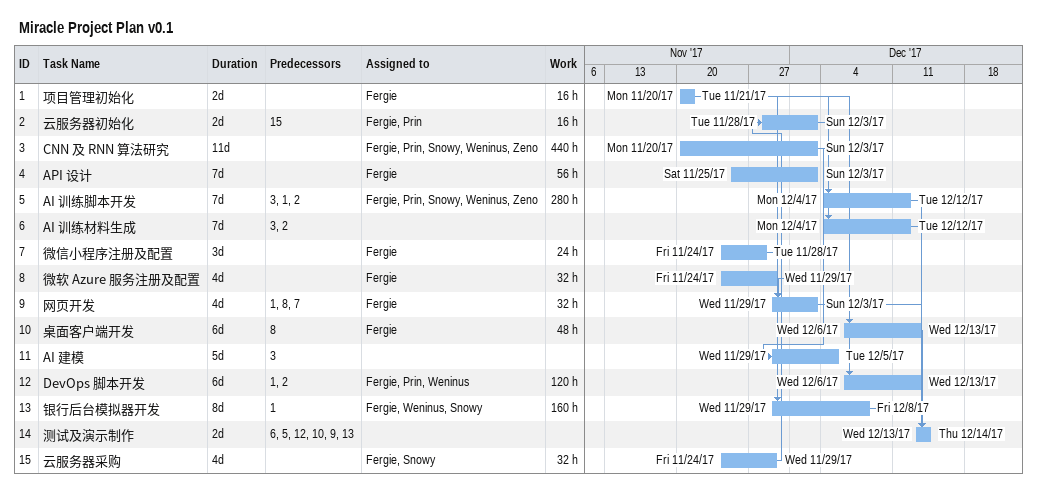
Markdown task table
Miracle Project Plan v0.1

| ID | Task | Duration | Start | Finish | Predecessors | Resources | Work (h) |
|---|---|---|---|---|---|---|---|
| 1 | 项目管理初始化 | 2d | 2017-11-20 | 2017-11-21 |  | Fergie | 16 |
| 2 | 云服务器初始化 | 2d | 2017-11-28 | 2017-12-03 | 15 | Fergie, Prin | 16 |
| 3 | CNN 及 RNN 算法研究 | 11d | 2017-11-20 | 2017-12-03 |  | Fergie, Prin, Snowy, Weninus, Zeno | 440 |
| 4 | API 设计 | 7d | 2017-11-25 | 2017-12-03 |  | Fergie | 56 |
| 5 | AI 训练脚本开发 | 7d | 2017-12-04 | 2017-12-12 | 3, 1, 2 | Fergie, Prin, Snowy, Weninus, Zeno | 280 |
| 6 | AI 训练材料生成 | 7d | 2017-12-04 | 2017-12-12 | 3, 2 |  |  |
| 7 | 微信小程序注册及配置 | 3d | 2017-11-24 | 2017-11-28 |  | Fergie | 24 |
| 8 | 微软 Azure 服务注册及配置 | 4d | 2017-11-24 | 2017-11-29 |  | Fergie | 32 |
| 9 | 网页开发 | 4d | 2017-11-29 | 2017-12-03 | 1, 8, 7 | Fergie | 32 |
| 10 | 桌面客户端开发 | 6d | 2017-12-06 | 2017-12-13 | 8 | Fergie | 48 |
| 11 | AI 建模 | 5d | 2017-11-29 | 2017-12-05 | 3 |  |  |
| 12 | DevOps 脚本开发 | 6d | 2017-12-06 | 2017-12-13 | 1, 2 | Fergie, Prin, Weninus | 120 |
| 13 | 银行后台模拟器开发 | 8d | 2017-11-29 | 2017-12-08 | 1 | Fergie, Weninus, Snowy | 160 |
| 14 | 测试及演示制作 | 2d | 2017-12-13 | 2017-12-14 | 6, 5, 12, 10, 9, 13 |  |  |
| 15 | 云服务器采购 | 4d | 2017-11-24 | 2017-11-29 |  | Fergie, Snowy | 32 |
